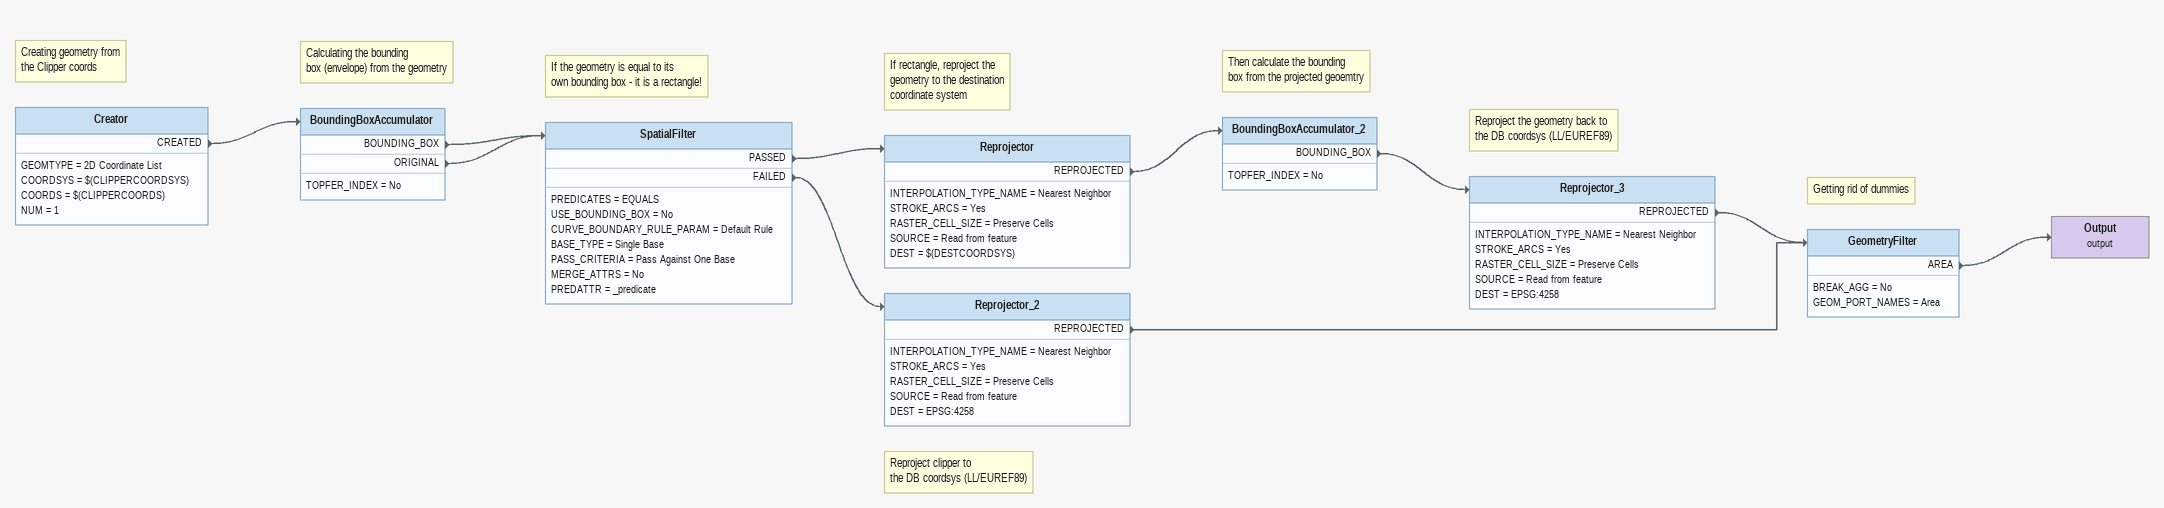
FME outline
Note: Creating geometry from / the Clipper coords
Creator
    GEOMTYPE = 2D Coordinate List
    COORDSYS = $(CLIPPERCOORDSYS)
    COORDS = $(CLIPPERCOORDS)
    NUM = 1
    CREATED -> BoundingBoxAccumulator
Note: Calculating the bounding / box (envelope) from the geometry
BoundingBoxAccumulator
    TOPFER_INDEX = No
    BOUNDING_BOX -> SpatialFilter
    ORIGINAL -> SpatialFilter
Note: If the geometry is equal to its / own bounding box - it is a rectangle!
SpatialFilter
    PREDICATES = EQUALS
    USE_BOUNDING_BOX = No
    CURVE_BOUNDARY_RULE_PARAM = Default Rule
    BASE_TYPE = Single Base
    PASS_CRITERIA = Pass Against One Base
    MERGE_ATTRS = No
    PREDATTR = _predicate
    PASSED -> Reprojector
    FAILED -> Reprojector_2
Note: If rectangle, reproject the / geometry to the destination / coordinate system
Reprojector
    INTERPOLATION_TYPE_NAME = Nearest Neighbor
    STROKE_ARCS = Yes
    RASTER_CELL_SIZE = Preserve Cells
    SOURCE = Read from feature
    DEST = $(DESTCOORDSYS)
    REPROJECTED -> BoundingBoxAccumulator_2
Note: Then calculate the bounding / box from the projected geoemtry
BoundingBoxAccumulator_2
    TOPFER_INDEX = No
    BOUNDING_BOX -> Reprojector_3
Note: Reproject the geometry back to / the DB coordsys (LL/EUREF89)
Reprojector_3
    INTERPOLATION_TYPE_NAME = Nearest Neighbor
    STROKE_ARCS = Yes
    RASTER_CELL_SIZE = Preserve Cells
    SOURCE = Read from feature
    DEST = EPSG:4258
    REPROJECTED -> GeometryFilter
Note: Reproject clipper to / the DB coordsys (LL/EUREF89)
Reprojector_2
    INTERPOLATION_TYPE_NAME = Nearest Neighbor
    STROKE_ARCS = Yes
    RASTER_CELL_SIZE = Preserve Cells
    SOURCE = Read from feature
    DEST = EPSG:4258
    REPROJECTED -> GeometryFilter
Note: Getting rid of dummies
GeometryFilter
    BREAK_AGG = No
    GEOM_PORT_NAMES = Area
    AREA -> Output (output)
Output (output)
